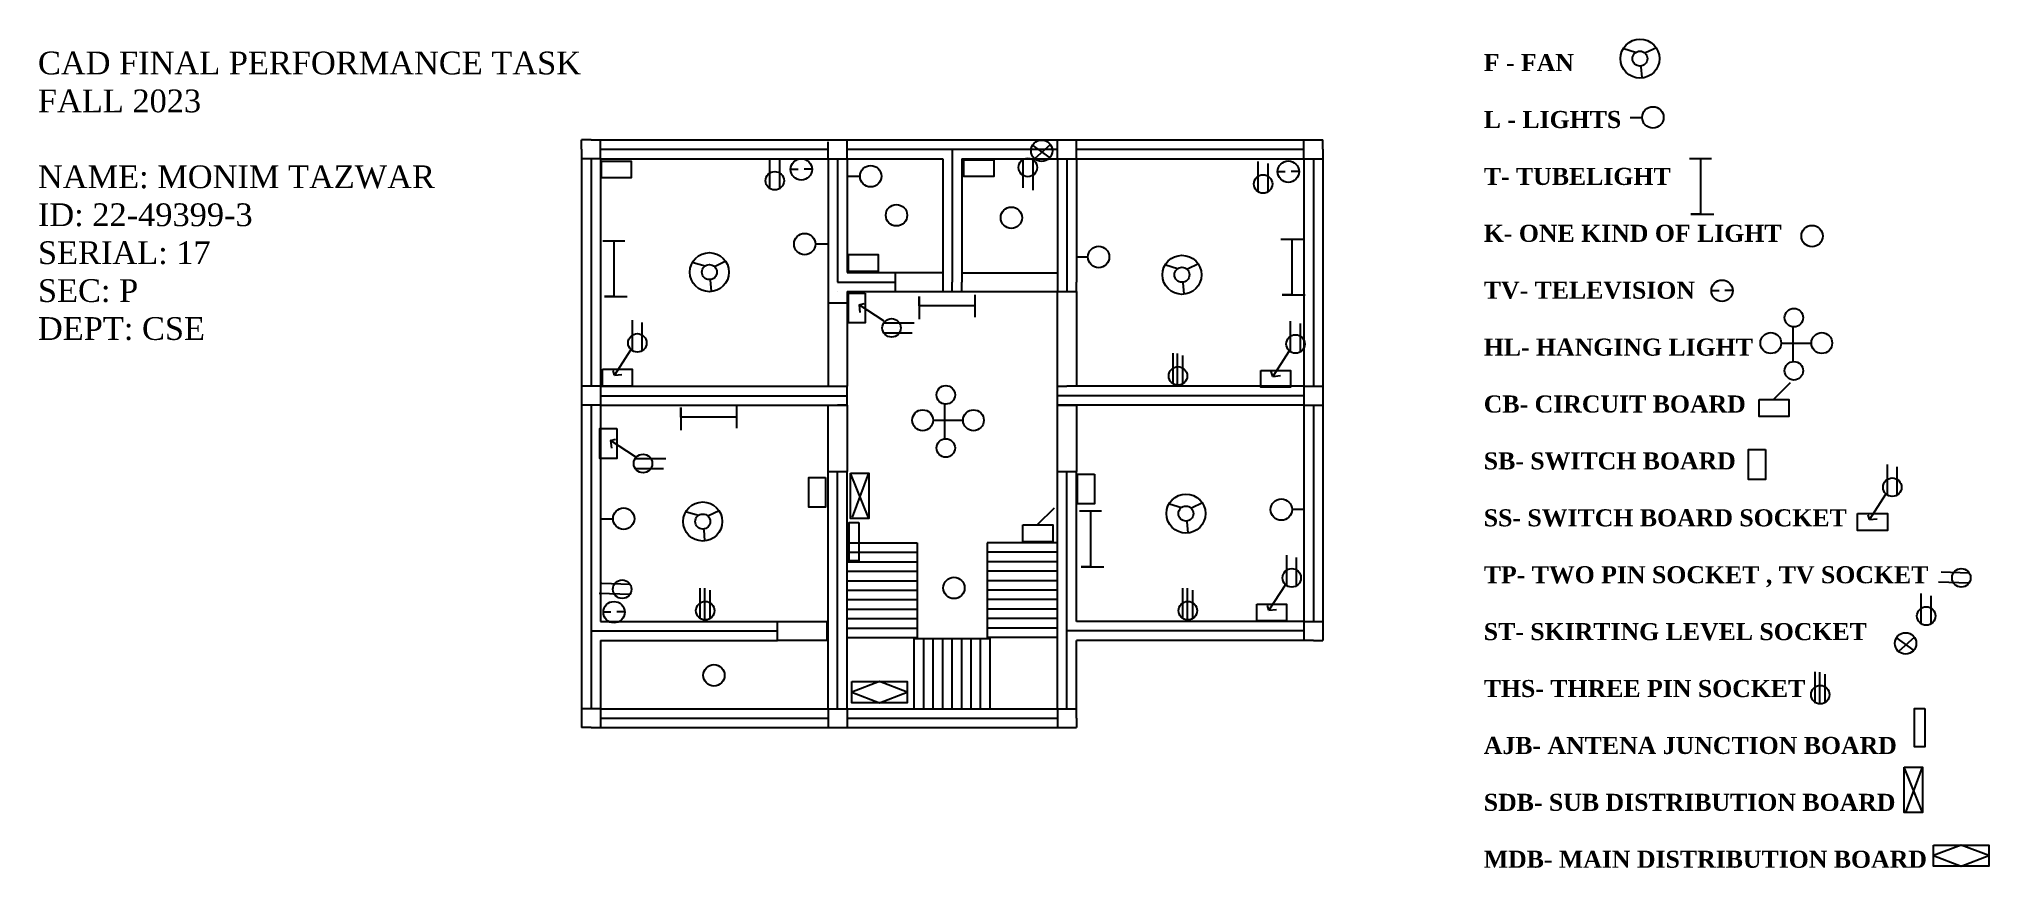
# Model space of a CAD drawing. Header units: inches. Extents: x -723 to 306, y -114 to 323.
import ezdxf

# ---------------------------------------------------------------- set-up
doc = ezdxf.new("R2010")
doc.units = ezdxf.units.IN
doc.header["$MEASUREMENT"] = 0

msp = doc.modelspace()

# ---------------------------------------------------------------- linework, layer by layer
for p, q in [((119.5, 316), (113.2, 317.9)), ((124.7, 316), (130.5, 318.7)), ((122.3, 308.5), (122.8, 302.8)), ((116.7, 281.8), (123, 281.8)), ((-436.5, 265), (-436.5, 270)), ((-431.5, 270), (-436.5, 270)), ((-431.5, 270), (-301.5, 270)), ((-426.5, 260), (-426.5, 270)), ((-306.5, 260), (-306.5, 269)), ((-301.5, 270), (-180.5, 270)), ((-296.5, 260), (-296.5, 270)), ((-189.1, 267.6), (-197.6, 259.9)), ((-185.5, 260), (-185.5, 270)), ((-180.5, 270), (-50.5, 270)), ((-180.5, 270), (-50.5, 270)), ((-175.5, 260), (-175.5, 270)), ((-55.5, 260), (-55.5, 270)), ((-50.5, 270), (-45.5, 270)), ((-45.5, 265), (-45.5, 270)), ((-436.5, 265), (-436.5, 135)), ((-426.5, 260), (-436.5, 260)), ((-426.5, 260), (-306.5, 260)), ((-426.5, 260), (-426.5, 140)), ((-337.2, 244), (-337.2, 260.3)), ((-332, 244), (-332, 259.2)), ((-306.5, 260), (-306.5, 184)), ((-306.5, 260), (-296.5, 260)), ((-296.5, 260), (-246, 260)), ((-296.5, 260), (-296.5, 200)), ((-246, 260), (-246, 195)), ((-236, 260), (-236, 195)), ((-236, 260), (-185.5, 260)), ((-203.8, 259.7), (-203.8, 244.6)), ((-189.3, 260.5), (-198.8, 267.4)), ((-198.5, 259.7), (-198.5, 243.4)), ((-185.5, 260), (-185.5, 195)), ((-185.5, 260), (-175.5, 260)), ((-175.5, 260), (-55.5, 260)), ((-175.5, 260), (-175.5, 195)), ((-79.6, 242.3), (-79.6, 258.6)), ((-74.4, 242.3), (-74.4, 257.5)), ((-55.5, 260), (-55.5, 140)), ((-55.5, 260), (-45.5, 260)), ((-45.5, 265), (-45.5, 135)), ((147.9, 260.2), (159.5, 260.2)), ((153.7, 260.2), (153.7, 230.8)), ((-326.2, 254.5), (-322.2, 254.5)), ((-319.1, 254.7), (-315.2, 254.7)), ((-295.9, 250.8), (-289.6, 250.8)), ((-69.4, 253.3), (-65.3, 253.3)), ((-62.2, 253.5), (-58.4, 253.5)), ((153.7, 230.8), (148.7, 230.8)), ((148.7, 230.8), (160.7, 230.8)), ((-425.3, 216.8), (-413.7, 216.8)), ((-419.5, 216.8), (-419.5, 187.4)), ((-67.7, 217.6), (-56.1, 217.6)), ((-61.9, 217.6), (-61.9, 188.2)), ((-366.1, 203.3), (-360.4, 206.1)), ((-306.9, 215), (-313.1, 215)), ((-175.7, 208.2), (-169.4, 208.2)), ((-371.4, 203.3), (-377.7, 205.2)), ((-368.6, 195.9), (-368.1, 190.1)), ((-301.6, 200), (-301.5, 200)), ((-296.5, 200), (-271.1, 200)), ((-271.1, 200), (-271.1, 190)), ((-271.1, 200), (-246, 200)), ((-235.9, 199.9), (-185.3, 199.9)), ((-122.1, 201.9), (-128.4, 203.8)), ((-116.8, 201.9), (-111.1, 204.7)), ((-419.5, 187.4), (-424.5, 187.4)), ((-424.5, 187.4), (-412.5, 187.4)), ((-301.6, 190), (-301.5, 190)), ((-296.5, 190), (-271.1, 190)), ((-296.5, 190), (-296.5, 184)), ((-271.1, 190), (-246, 190)), ((-258.5, 182.4), (-258.5, 187.4)), ((-258.5, 187.4), (-258.5, 175.4)), ((-246, 195), (-246, 190)), ((-246, 190), (-236, 190)), ((-236, 190), (-236, 195)), ((-236, 190), (-185.5, 190)), ((-229.1, 188.2), (-229.1, 176.5)), ((-185.5, 195), (-185.5, 190)), ((-185.5, 190), (-175.5, 190)), ((-185.5, 140), (-185.5, 190)), ((-175.5, 190), (-175.5, 195)), ((-175.5, 190), (-175.5, 140.7)), ((-119.3, 194.5), (-118.8, 188.7)), ((-61.9, 188.2), (-66.9, 188.2)), ((-66.9, 188.2), (-54.9, 188.2)), ((159.4, 190.5), (163.5, 190.5)), ((166.6, 190.7), (170.4, 190.7)), ((-409.7, 158.5), (-409.7, 174.9)), ((-306.5, 184), (-296.5, 184)), ((-306.5, 184), (-306.5, 140)), ((-296.5, 184), (-296.5, 140)), ((-290.1, 182.9), (-287.5, 183.6)), ((-276.9, 174.4), (-290.1, 182.9)), ((-290.1, 182.9), (-289.7, 178.9)), ((-229.1, 182.4), (-258.5, 182.4)), ((-404.5, 158.5), (-404.5, 173.7)), ((-277.3, 173.4), (-261, 173.4)), ((-277.3, 168.2), (-262.2, 168.2)), ((-62.5, 158), (-62.5, 174.3)), ((-57.3, 158), (-57.3, 173.1)), ((202.5, 171.3), (202.5, 153.1)), ((-410.7, 159), (-419.2, 145.8)), ((-124.5, 141.2), (-124.5, 157.5)), ((-122.1, 140.9), (-122.1, 157.3)), ((-119.3, 141.2), (-119.3, 156.3)), ((-63.4, 158.4), (-71.9, 145.2)), ((212, 162.6), (196.8, 162.6)), ((-419.2, 145.8), (-419.9, 148.4)), ((-419.2, 145.8), (-415.2, 146.2)), ((-71.9, 145.2), (-72.7, 147.8)), ((-71.9, 145.2), (-67.9, 145.7)), ((-426.5, 140), (-436.5, 140)), ((-436.5, 135), (-436.5, 11)), ((-426.5, 140), (-301.5, 140)), ((-426.5, 140), (-426.5, 130)), ((-301.5, 140), (-296.5, 140)), ((-296.5, 130), (-296.5, 140)), ((-185.5, 140), (-180.5, 140)), ((-185.5, 130), (-185.5, 140)), ((-55.5, 140), (-180.5, 140)), ((-55.5, 140), (-50.5, 140)), ((-55.5, 140), (-55.5, 130)), ((-50.5, 140), (-45, 140)), ((-45.5, 135), (-45.5, 11)), ((201, 141.8), (192.2, 133)), ((-426.5, 130), (-436.5, 130)), ((-426.5, 130), (-426.5, 16)), ((-426.5, 130), (-301.5, 130)), ((-384.2, 123.8), (-384.2, 128.8)), ((-384.2, 128.8), (-384.2, 116.8)), ((-354.8, 123.8), (-384.2, 123.8)), ((-354.8, 129.6), (-354.8, 118)), ((-306.5, 95), (-306.5, 130)), ((-306.5, 130), (-296.5, 130)), ((-296.5, 130), (-301.5, 130)), ((-296.5, 130), (-296.5, 95)), ((-245, 130.6), (-245, 112.4)), ((-180.5, 130), (-185.5, 130)), ((-185.5, 95), (-185.5, 130)), ((-185.5, 130), (-175.5, 130)), ((-55.5, 130), (-180.5, 130)), ((-175.5, 130), (-175.5, 95)), ((-55.5, 130), (-55.5, 16)), ((-55.5, 130), (-45.5, 130)), ((-235.5, 121.9), (-250.7, 121.9)), ((-421.3, 111.4), (-418.7, 112.1)), ((-408, 102.9), (-421.3, 111.4)), ((-421.3, 111.4), (-420.8, 107.4)), ((-408.5, 101.9), (-392.1, 101.9)), ((-408.5, 96.7), (-393.3, 96.7)), ((-306.5, -30), (-306.5, 95)), ((-306.5, 95), (-296.5, 95)), ((-296.5, -30), (-296.5, 95)), ((-285, 70.3), (-294.7, 94.2)), ((-293.6, 71), (-285, 94.2)), ((-285, 94.2), (-285, 70.3)), ((-185.5, -30), (-185.5, 95)), ((-185.5, 95), (-175.5, 95)), ((-175.5, 16), (-175.5, 95)), ((252.3, 82.4), (252.3, 98.8)), ((257.5, 82.4), (257.5, 97.6)), ((251.4, 82.9), (242.9, 69.7)), ((-374.9, 71.8), (-381.2, 73.7)), ((-369.6, 71.8), (-363.9, 74.5)), ((-187.3, 75.7), (-196.2, 66.9)), ((-173.8, 74.3), (-162.2, 74.3)), ((-168, 74.3), (-168, 44.8)), ((-120, 76), (-126.3, 77.9)), ((-114.7, 76), (-109, 78.7)), ((-55.5, 75), (-61.8, 75)), ((242.9, 69.7), (242.1, 72.3)), ((-426.2, 70.2), (-420, 70.2)), ((-372.1, 64.4), (-371.6, 58.6)), ((-117.2, 68.6), (-116.7, 62.8)), ((242.9, 69.7), (246.9, 70.1)), ((-296.5, 57.5), (-259.5, 57.5)), ((-259.5, 57.5), (-259.5, 7.5)), ((-185.5, 57.5), (-222.5, 57.5)), ((-222.5, 57.5), (-222.5, 7.5)), ((-168, 44.8), (-173, 44.8)), ((-173, 44.8), (-161, 44.8)), ((-64.5, 34.7), (-64.5, 51)), ((-59.3, 34.7), (-59.3, 49.8)), ((295.7, 41.4), (280.6, 42)), ((-410.7, 35.5), (-425.8, 36)), ((-373.9, 17.3), (-373.9, 33.6)), ((-371.5, 17.1), (-371.5, 33.5)), ((-368.7, 17.3), (-368.7, 32.5)), ((-119.3, 17.3), (-119.3, 33.6)), ((-116.8, 17.1), (-116.8, 33.5)), ((-114.1, 17.3), (-114.1, 32.5)), ((-65.4, 35.1), (-74, 21.9)), ((295.5, 36.2), (279.2, 36.8)), ((-410.8, 30.3), (-427.2, 30.8)), ((-425.1, 21), (-421, 21)), ((-417.9, 21.3), (-414.1, 21.3)), ((-74, 21.9), (-74.7, 24.5)), ((-74, 21.9), (-70, 22.3)), ((270.2, 14.5), (270.2, 30.8)), ((275.4, 14.5), (275.4, 29.6)), ((-436.5, 11), (-436.5, -35)), ((-426.5, 16), (-333.2, 16)), ((-333.2, 6), (-333.2, 16)), ((-333.2, 16), (-307.1, 16)), ((-307.1, 16), (-307.1, 5.9)), ((-55.5, 16), (-175.5, 16)), ((-55.5, 16), (-55.5, 6)), ((-55.5, 16), (-45.5, 16)), ((-45.5, 11), (-45.5, 6)), ((-426.5, 6), (-426.5, -30)), ((-426.5, 6), (-333.2, 6)), ((-307.1, 5.9), (-333.5, 5.9)), ((-261, 7), (-221, 7)), ((-50.5, 6), (-175.5, 6)), ((-175.5, -35), (-175.5, 6)), ((-50.5, 6), (-45.5, 6)), ((266.4, 0.7), (256.9, 7.6)), ((266.6, 7.8), (258.1, 0.1)), ((-279.4, -15.7), (-294, -21.3)), ((-264.8, -21.3), (-279.4, -15.7)), ((214.3, -27), (214.3, -10.6)), ((216.7, -27.2), (216.7, -10.8)), ((219.5, -27), (219.5, -11.8)), ((-426.5, -30), (-436.3, -30)), ((-426.5, -30), (-306.5, -30)), ((-426.5, -30), (-426.5, -40)), ((-306.5, -30), (-296.5, -30)), ((-306.5, -30), (-306.5, -40.5)), ((-296.5, -30), (-185.5, -30)), ((-296.5, -30), (-296.5, -40.5)), ((-294, -21.3), (-279.4, -26.9)), ((-279.4, -26.9), (-264.8, -21.3)), ((-185.5, -30), (-175.5, -30)), ((-185.5, -30), (-185.5, -35)), ((-436.5, -35), (-436.5, -40)), ((-431.5, -40), (-436.5, -40)), ((-431.5, -40), (-301.5, -40)), ((-301.5, -40), (-180.5, -40)), ((-185.5, -35), (-185.5, -40)), ((-180.5, -40), (-175.5, -40)), ((-175.5, -35), (-175.5, -40)), ((270.9, -84.8), (261.2, -60.9)), ((262.3, -84.2), (270.9, -60.9)), ((270.9, -60.9), (270.9, -84.8)), ((291.3, -101.9), (276.7, -107.5)), ((305.9, -107.5), (291.3, -101.9)), ((276.7, -107.5), (291.3, -113.1)), ((291.3, -113.1), (305.9, -107.5))]:
    msp.add_line(p, q)
at = {"color": 1}
for p, q in [((-431.5, 260), (-431.5, 140)), ((-426.5, 265), (-306.5, 265)), ((-301.5, 260), (-301.5, 195)), ((-296.5, 265), (-185.5, 265)), ((-241, 265), (-241, 195)), ((-180.5, 260), (-180.5, 195)), ((-175.5, 265), (-55.5, 265)), ((-50.5, 260), (-50.5, 140)), ((-301.6, 195), (-271.1, 195)), ((-241, 190), (-241, 195)), ((-180.5, 195), (-180.5, 190.3)), ((-426.5, 135), (-301.5, 135)), ((-301.5, 135), (-296.5, 135)), ((-180.5, 135), (-185.5, 135)), ((-55.5, 135), (-180.5, 135)), ((-431.5, 130), (-431.5, 11)), ((-50.5, 130), (-50.5, 16)), ((-301.5, -30), (-301.5, 95)), ((-180.5, -30), (-180.5, 95)), ((-296.5, 52.5), (-259.5, 52.5)), ((-185.5, 52.5), (-222.5, 52.5)), ((-296.5, 47.5), (-259.5, 47.5)), ((-296.5, 42.5), (-259.5, 42.5)), ((-185.5, 47.5), (-222.5, 47.5)), ((-185.5, 47.5), (-222.5, 47.5)), ((-185.5, 42.5), (-222.5, 42.5)), ((-185.5, 42.5), (-222.5, 42.5)), ((-296.5, 37.5), (-259.5, 37.5)), ((-296.5, 32.5), (-259.5, 32.5)), ((-185.5, 37.5), (-222.5, 37.5)), ((-185.5, 32.5), (-222.5, 32.5)), ((-296.5, 27.5), (-259.5, 27.5)), ((-296.5, 22.5), (-259.5, 22.5)), ((-185.5, 27.5), (-222.5, 27.5)), ((-185.5, 22.5), (-222.5, 22.5)), ((-431.5, 11), (-431.5, -30)), ((-431.5, 11), (-333.2, 11)), ((-296.5, 17.5), (-259.5, 17.5)), ((-296.5, 12.5), (-259.5, 12.5)), ((-185.5, 17.5), (-222.5, 17.5)), ((-185.5, 12.5), (-222.5, 12.5)), ((-55.5, 11), (-180.5, 11)), ((-296.5, 7.5), (-259.5, 7.5)), ((-261, -30), (-261, 7)), ((-256, -30), (-256, 7)), ((-251, -30), (-251, 7)), ((-246, -30), (-246, 7)), ((-241, -30), (-241, 7)), ((-236, -30), (-236, 7)), ((-231, -30), (-231, 7)), ((-226, -30), (-226, 7)), ((-185.5, 7.5), (-222.5, 7.5)), ((-221, -30), (-221, 7)), ((-426.5, -35), (-306.5, -35)), ((-296.5, -35), (-185.5, -35))]:
    msp.add_line(p, q, dxfattribs=at)
at = {"color": 6}
for points in [[(-426, 258.8), (-410.3, 258.8), (-410.3, 250), (-426, 250)], [(-234.9, 259.5), (-219.1, 259.5), (-219.1, 250.6), (-234.9, 250.6)], [(-295.7, 209.5), (-280, 209.5), (-280, 200.6), (-295.7, 200.6)], [(-286.9, 189.2), (-286.9, 173.5), (-295.7, 173.5), (-295.7, 189.2)], [(-425.5, 149), (-409.8, 149), (-409.8, 140.1), (-425.5, 140.1)], [(-78.2, 148.4), (-62.5, 148.4), (-62.5, 139.6), (-78.2, 139.6)], [(-418, 117.7), (-418, 102), (-426.9, 102), (-426.9, 117.7)], [(188, 106.6), (188, 90.9), (179.1, 90.9), (179.1, 106.6)], [(-166, 93.7), (-166, 78), (-174.9, 78), (-174.9, 93.7)], [(-307.8, 92), (-307.8, 76.3), (-316.6, 76.3), (-316.6, 92)], [(236.6, 72.9), (252.3, 72.9), (252.3, 64), (236.6, 64)], [(-80.3, 25.1), (-64.6, 25.1), (-64.6, 16.3), (-80.3, 16.3)]]:
    msp.add_lwpolyline(points, close=True, dxfattribs=at)
for points in [[(184.7, 133), (200.4, 133), (200.4, 124.1), (184.7, 124.1)], [(-294.7, 94.2), (-285, 94.2), (-285, 70.3), (-294.7, 70.3)], [(-203.7, 66.9), (-188, 66.9), (-188, 58), (-203.7, 58)], [(-294, -15.7), (-264.8, -15.7), (-264.8, -26.9), (-294, -26.9)], [(261.2, -60.9), (270.9, -60.9), (270.9, -84.8), (261.2, -84.8)], [(276.7, -101.9), (305.9, -101.9), (305.9, -113.1), (276.7, -113.1)]]:
    msp.add_lwpolyline(points, close=True)
at = {"color": 2}
for points in [[(-290.2, 68.1), (-290.2, 47.9), (-295.4, 47.9), (-295.4, 68.1)], [(272, -29.9), (272, -50.1), (266.7, -50.1), (266.7, -29.9)]]:
    msp.add_lwpolyline(points, close=True, dxfattribs=at)
for centre, radius in [((121.8, 312.8), 10.3), ((121.8, 312.8), 3.96), ((121.8, 312.8), 3.96), ((128.6, 281.8), 5.64), ((-193.8, 264.2), 5.64), ((-320.6, 254.4), 5.64), ((-201.1, 255.4), 4.88), ((-63.7, 253.2), 5.64), ((-334.6, 248.4), 4.88), ((-284, 250.8), 5.64), ((-77, 246.7), 4.88), ((-270.4, 230.2), 5.64), ((-209.8, 228.9), 5.64), ((-318.8, 215), 5.64), ((212.6, 219.2), 5.64), ((-369.1, 200.2), 10.3), ((-163.8, 208.2), 5.64), ((-119.8, 198.8), 10.3), ((-369.1, 200.2), 3.96), ((-369.1, 200.2), 3.96), ((-119.8, 198.8), 3.96), ((-119.8, 198.8), 3.96), ((165.1, 190.4), 5.64), ((-273, 170.8), 4.88), ((203, 176.2), 4.88), ((-407.1, 162.9), 4.88), ((-59.9, 162.3), 4.88), ((190.8, 162.8), 5.49), ((217.7, 162.8), 5.49), ((-121.9, 145.5), 4.88), ((203, 148.2), 4.88), ((-244.4, 135.5), 4.88), ((-256.6, 122.1), 5.49), ((-229.8, 122.1), 5.49), ((-404.1, 99.3), 4.88), ((-244.4, 107.5), 4.88), ((-117.7, 72.9), 10.3), ((254.9, 86.8), 4.88), ((-414.3, 70.2), 5.64), ((-372.6, 68.7), 10.3), ((-372.6, 68.7), 3.96), ((-372.6, 68.7), 3.96), ((-117.7, 72.9), 3.96), ((-117.7, 72.9), 3.96), ((-67.4, 75), 5.64), ((-61.9, 39), 4.88), ((291.3, 39), 4.88), ((-415.1, 33), 4.88), ((-240.1, 33.7), 5.64), ((-419.4, 20.9), 5.64), ((-371.3, 21.7), 4.88), ((-116.7, 21.7), 4.88), ((272.8, 18.9), 4.88), ((261.9, 4.4), 5.64), ((-366.7, -12.4), 5.64), ((216.9, -22.6), 4.88)]:
    msp.add_circle(centre, radius)

# ---------------------------------------------------------------- texts
at = {"attachment_point": 1}
for s, insert, char_height in [('{\\fTimes New Roman|b0|i0|c0|p18;\\C1;CAD FINAL PERFORMANCE TASK\\PFALL 2023\\P\\PNAME: MONIM TAZWAR\\PID: 22-49399-3\\PSERIAL: 17\\PSEC: P\\PDEPT: CSE}', (-723.3, 316.5), 12), ('{\\fTimes New Roman|b1|i0|c0|p18;F - FAN\\P\\PL - LIGHTS\\P\\PT- TUBELIGHT\\P\\PK- ONE KIND OF LIGHT\\P\\PTV- TELEVISION \\P\\PHL- HANGING LIGHT\\P\\PCB- CIRCUIT BOARD\\P\\PSB- SWITCH BOARD\\P\\PSS- SWITCH BOARD SOCKET\\P\\PTP- TWO PIN SOCKET , TV SOCKET\\P\\PST- SKIRTING LEVEL SOCKET\\P\\PTHS- THREE PIN SOCKET\\P\\PAJB- ANTENA JUNCTION BOARD\\P\\PSDB- SUB DISTRIBUTION BOARD\\P\\PMDB- MAIN DISTRIBUTION BOARD\\P\\P }', (39.4, 315.2), 9)]:
    msp.add_mtext(s, dxfattribs=dict(at, insert=insert, char_height=char_height))

doc.saveas('drawing.dxf')
